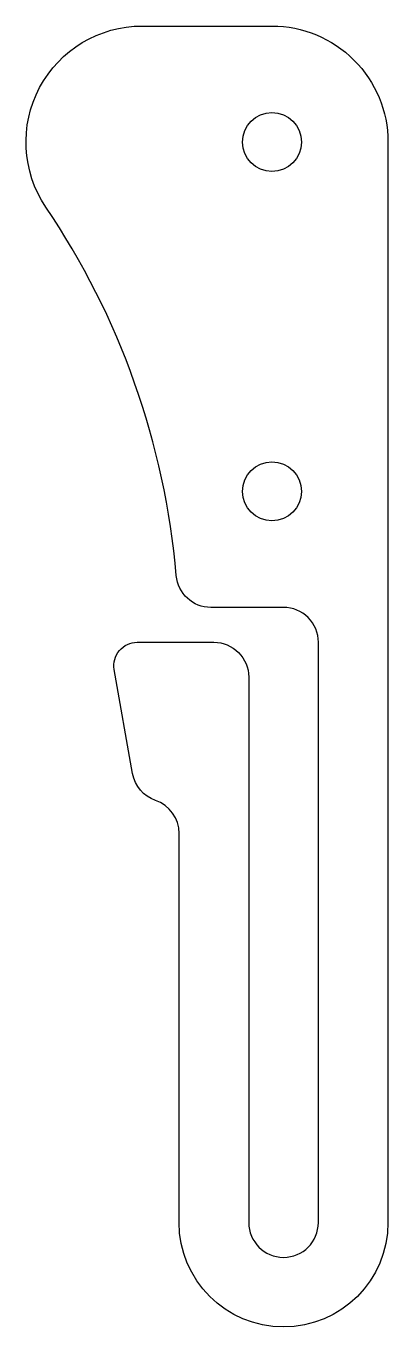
# Model space of a CAD drawing. Header units: millimetres. Extents: x 22 to 37.6, y -29.5 to 26.5.
import ezdxf

# ---------------------------------------------------------------- set-up
doc = ezdxf.new("R2010")
doc.units = ezdxf.units.MM
doc.layers.get('0').update_dxf_attribs({"linetype": 'CONTINUOUS'})

msp = doc.modelspace()

# ---------------------------------------------------------------- linework, layer by layer
msp.add_lwpolyline([(25.782, -1.174, -0.466308), (26.767, 0), (30.075, 0, -0.414214), (31.575, -1.5), (31.575, -25, 1), (34.575, -25), (34.575, 0, 0.414214), (33.075, 1.5), (29.946, 1.5, -0.389295), (28.452, 2.871, 0.127751), (22.835, 18.751, -0.601085), (26.979, 26.55), (32.575, 26.55, -0.414214), (37.575, 21.55), (37.575, -25, -1), (28.575, -25), (28.575, -8.234, 0.320289), (27.562, -6.816, -0.272813), (26.572, -5.658)], format="xyb", close=True)
for centre in [(32.575, 21.55), (32.575, 6.5)]:
    msp.add_circle(centre, 1.27)

doc.saveas('drawing.dxf')
